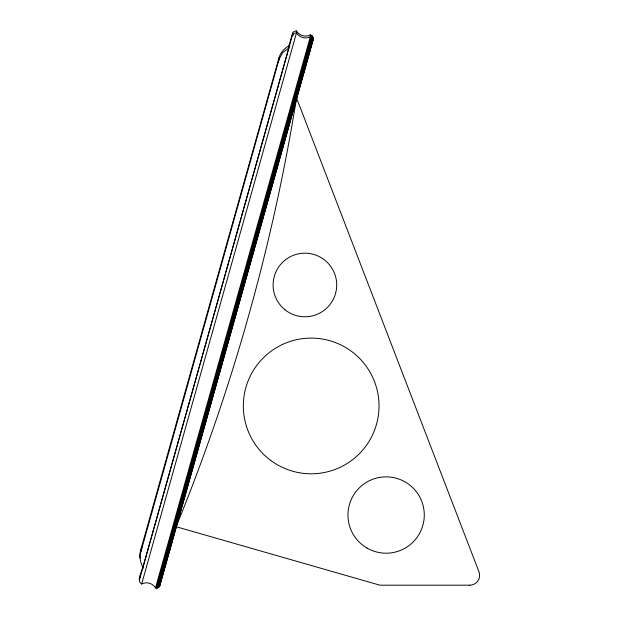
<?xml version="1.0" encoding="UTF-8"?>
<svg xmlns="http://www.w3.org/2000/svg" width="619" height="619" viewBox="0 0 619 619"><rect width="100%" height="100%" fill="white"/><g stroke="black" fill="none" stroke-linecap="round" stroke-linejoin="round"><path stroke-width="0.93" d="M142.788 566.052C142.803 571.004 135.607 579.995 141.65 584.027C146.363 581.419 152.831 583.237 155.501 587.918L157.915 587.756L159.702 586.116L312.997 40.444L312.324 38.123L310.343 36.73C305.624 39.314 299.178 37.511 296.493 32.846L296.493 30.973L296.083 30.95L294.118 31.461L292.663 32.877L288.555 47.191M296.493 30.973C299.163 35.654 305.624 37.473 310.343 34.865L312.324 36.258L312.997 38.587L158.951 587.091M278.38 62.039C278.341 54.681 283.595 48.677 289.738 45.357M140.095 554.616L278.999 59.455L282.659 52.623L288.856 47.942L288.856 46.154M278.999 57.737L140.614 550.337C138.911 556.45 140.335 562.841 143.353 568.227M278.48 62.008L278.999 59.455M143.012 567.081L288.856 47.942M139.391 579.995L292.47 35.097L294.118 33.325L296.493 32.846L141.65 584.027M155.501 587.918L310.343 36.73L310.343 34.865M310.931 37.256L311.45 35.391L311.45 37.256L156.723 588.05M156.313 588.05L311.102 37.039L311.102 35.175M311.256 37.504L311.775 35.647L311.775 37.511L157.133 587.996M311.543 37.798L312.069 35.941L312.069 37.805L157.528 587.903M311.543 39.051L312.324 36.258L312.324 38.123L157.915 587.756M312.022 38.471L312.541 36.606L312.541 38.471M312.2 38.835L312.727 36.978L312.727 38.842M158.286 587.578L312.858 37.364L312.858 39.229M312.425 39.631L312.951 37.767L312.997 40.444M158.634 587.354L312.997 38.177M159.238 586.797L312.951 39.624M312.997 40.034L159.485 586.472L159.485 584.615M140.614 552.055L141.503 549.595M140.614 550.337L142.726 545.594M140.273 577.349L139.391 578.146L139.554 579.763M293.035 35.554L292.47 33.24L292.47 35.097M139.94 555.483L140.173 558.083M296.563 97.229L296.563 98.785M159.702 584.266L159.702 586.116M469.798 585.187L379.873 585.187L176.129 526.707A1954.531 1954.523 0 0 0 296.563 98.003L478.982 571.817A9.842 9.842 0 0 1 469.798 585.187M270.712 460.412A67.858 67.858 0 0 0 378.58 413.755A67.858 67.858 0 0 0 284.245 343.669A67.858 67.858 0 0 0 270.712 460.412M284.91 309.717A31.809 31.809 0 0 0 336.318 289.924A31.809 31.809 0 0 0 293.468 255.299A31.809 31.809 0 0 0 284.91 309.717M367.036 548.086A38.169 38.169 0 0 0 424.286 515.031A38.169 38.169 0 0 0 367.036 481.977A38.169 38.169 0 0 0 367.036 548.086"/></g></svg>
